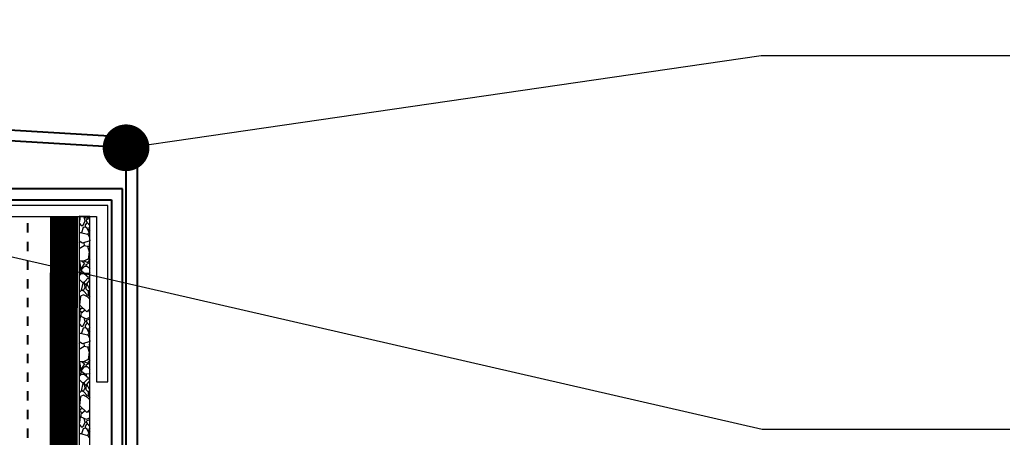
# Model space of a CAD drawing. Header units: inches. Extents: x -0.6 to 87.1, y 0 to 63.4.
# Drawn here: x 10.27 to 20.79, y 58.91 to 63.38 of the extents above; entities that cross this region are included whole.
import ezdxf
from ezdxf import colors
from ezdxf.entities.mleader import LeaderData, LeaderLine
from ezdxf.math import Vec2, Vec3

# ---------------------------------------------------------------- set-up
doc = ezdxf.new("R2010")
doc.units = ezdxf.units.IN
doc.header["$MEASUREMENT"] = 0
doc.linetypes.add('Dashed - Dense', pattern=[0.8, 0.5, -0.3])
doc.linetypes.add('DASHED2', pattern=[0.1875, 0.125, -0.0625])
doc.layers.add('Metal', color=17, linetype='Continuous', true_color=0x803345)
doc.layers.add('Primer', color=32, linetype='DASHED2')
doc.layers.add('Protection Course', color=99, linetype='Dashed - Dense', lineweight=0, true_color=0x216123)
for name, color, linetype, lineweight in [('RT-250 HRA SYSTEM LIQUID', 241, 'Continuous', 0), ('RT-250 HRA SYSTEM MESH', 3, 'Continuous', 0), ('Text', 20, 'Continuous', 0)]:
    doc.layers.add(name, color=color, linetype=linetype, lineweight=lineweight)
doc.styles.get("Standard").update_dxf_attribs({"font": 'arial.ttf'})
doc.dimstyles.get("Standard").update_dxf_attribs({"dimtxt": 0.18, "dimasz": 0.18, "dimexe": 0.18, "dimexo": 0.0625, "dimgap": 0.09, "dimtad": 0, "dimtih": 1, "dimtoh": 1, "dimdec": 4, "dimzin": 0, "dimdsep": 46, "dimtxsty": 'Standard', "dimcen": 0.09, "dimadec": 0, "dimazin": 0, "dimtfac": 1, "dimtdec": 4, "dimtofl": 0, "dimtmove": 0, "dimatfit": 3, "dimfxl": 1, "dimtolj": 1, "dimtzin": 0, "dimarcsym": 0})

# ---------------------------------------------------------------- blocks, each defined once
blk = doc.blocks.new('Ci Tools Composite Lining[11]_2', base_point=(-0.026, 47.058))
at = {"layer": 'Metal', "linetype": 'Continuous'}
for p, q in [((1.183, 37.611), (-1.474, 37.611)), ((-1.474, 37.611), (-1.474, 37.493)), ((1.183, 33.954), (1.183, 37.611)), ((-1.474, 37.493), (1.065, 37.493)), ((1.065, 37.493), (1.065, 33.905)), ((1.065, 33.905), (2.161, 32.81)), ((2.244, 32.893), (1.183, 33.954)), ((2.161, 32.81), (2.244, 32.893))]:
    blk.add_line(p, q, dxfattribs=at)
blk = doc.blocks.new('_Dot')
at = {"color": 0, "linetype": 'ByBlock', "lineweight": -2}
blk.add_line((-0.5, 0), (-1, 0), dxfattribs=at)
at = {"color": 0, "linetype": 'ByBlock', "const_width": 0.5}
blk.add_lwpolyline([(-0.25, 0, 1), (0.25, 0, 1)], format="xyb", close=True, dxfattribs=at)
blk = doc.blocks.new('_ArchTick')
at = {"color": 0, "linetype": 'ByBlock', "const_width": 0.15}
blk.add_lwpolyline([(-0.5, -0.5), (0.5, 0.5)], dxfattribs=at)
blk = doc.blocks.new('*D18')
at = {"layer": 'Defpoints', "color": 0, "transparency": 16777216}
for p in [(6.672, 61.277), (10.187, 61.277), (11.208, 31.614)]:
    blk.add_point(p, dxfattribs=at)
at = {"layer": 'Text', "color": 0, "lineweight": -2, "transparency": 16777216}
for p, q in [((10.125, 61.277), (6.492, 61.277)), ((6.672, 61.277), (6.672, 46.486)), ((6.672, 31.614), (6.672, 45.603)), ((11.146, 31.614), (6.492, 31.614))]:
    blk.add_line(p, q, dxfattribs=at)
at = {"layer": 'Text', "color": 0, "lineweight": -2, "transparency": 16777216, "xscale": 0.75, "yscale": 0.75, "zscale": 0.75}
for p, rotation in [((6.672, 61.277), 90), ((6.672, 31.614), 270)]:
    blk.add_blockref('_ArchTick', p, dxfattribs=dict(at, rotation=rotation))
at = {"layer": 'Text', "color": 0, "transparency": 16777216, "insert": (6.672, 46.045), "char_height": 0.7, "attachment_point": 5}
blk.add_mtext('\\A1;42" MIN', dxfattribs=at)

msp = doc.modelspace()

# ---------------------------------------------------------------- linework, layer by layer
at = {"layer": 'Metal', "linetype": 'Continuous'}
msp.add_lwpolyline([(0.06357, 58.27812), (-0.28913, 57.92542), (-0.6123, 58.24859), (0.29263, 59.15351), (0.29263, 62.79621), (11.52812, 62.12305), (11.52812, 58.02083), (12.68473, 56.86422), (12.30929, 56.53185), (11.90786, 56.94038), (11.99211, 57.02316), (12.31495, 56.6946), (12.51246, 56.86946), (11.41001, 57.97191), (11.41001, 62.0118), (0.41074, 62.67081), (0.41074, 59.10459), (-0.44526, 58.24859), (-0.28913, 58.09245), (-0.01995, 58.36164)], close=True, dxfattribs=at)
at = {"layer": 'Primer', "ltscale": 0.2}
msp.add_lwpolyline([(58.86909, 24.20765), (16.09392, 24.20765), (14.98872, 24.30546), (10.35511, 24.30546), (10.35806, 61.27703)], dxfattribs=at)
at = {"layer": 'Protection Course', "linetype": 'Continuous'}
for p, q in [((10.90844, 61.21754), (10.91589, 61.22346)), ((10.91589, 61.22346), (10.92137, 61.27831)), ((10.94178, 61.27816), (10.98264, 61.25868)), ((10.94711, 61.17965), (10.97273, 61.22508)), ((10.97273, 61.22508), (10.96111, 61.26895)), ((10.99374, 61.21311), (10.9711, 61.18696)), ((11.02125, 61.25795), (10.98119, 61.23565)), ((10.98119, 61.23565), (10.99374, 61.21311)), ((10.98264, 61.25868), (11.02125, 61.27391)), ((10.99374, 61.21311), (11.02125, 61.18149)), ((10.90842, 61.10559), (10.92368, 61.10559)), ((10.90843, 61.20604), (10.92942, 61.17965)), ((10.92368, 61.10559), (10.99853, 61.08573)), ((10.92942, 61.17965), (10.94711, 61.17965)), ((10.94918, 61.1576), (10.93461, 61.10269)), ((10.93461, 61.10269), (10.93531, 61.10535)), ((10.97738, 61.16269), (10.94918, 61.1576)), ((10.9711, 61.18696), (10.9711, 61.16156)), ((10.99449, 61.15159), (10.97738, 61.16269)), ((11.01669, 61.10535), (10.99449, 61.15159)), ((10.99853, 61.08573), (11.01669, 61.10535)), ((11.02125, 61.16733), (11.01079, 61.15365)), ((11.01079, 61.15365), (11.01079, 61.1354)), ((11.01079, 61.1354), (11.02125, 61.12206)), ((10.94449, 60.98961), (10.9084, 61.01235)), ((10.9084, 60.99255), (10.91733, 61.00672)), ((11.02078, 61.01658), (10.94449, 60.98961)), ((10.99853, 61.08573), (11.015, 61.06578)), ((11.015, 61.06578), (11.02078, 61.01658)), ((11.02125, 61.02924), (11.01903, 61.03146)), ((10.90839, 60.934), (10.96099, 60.96668)), ((10.95684, 60.99397), (10.96099, 60.96668)), ((10.96099, 60.96668), (10.996, 60.95722)), ((10.996, 60.95722), (11.02125, 60.95913)), ((10.996, 60.95722), (11.01569, 60.89973)), ((11.01569, 60.89973), (11.00546, 60.82098)), ((11.01641, 60.98162), (11.02125, 60.98603)), ((11.02125, 60.97089), (11.01641, 60.98162)), ((10.95322, 60.79894), (10.90836, 60.79894)), ((10.92047, 60.7791), (10.90836, 60.78821)), ((10.9411, 60.79894), (10.96399, 60.77605)), ((11.00546, 60.82098), (10.95322, 60.79894)), ((10.95681, 60.80045), (10.99913, 60.78356)), ((10.99913, 60.78356), (11.02096, 60.81102)), ((11.0067, 60.83053), (11.02125, 60.81062)), ((11.02125, 60.88962), (11.01412, 60.88761)), ((10.93097, 60.67917), (10.92047, 60.7791)), ((10.92529, 60.73327), (10.94394, 60.71779)), ((10.96399, 60.77605), (10.93461, 60.72553)), ((10.93836, 60.71107), (10.96738, 60.74603)), ((10.93836, 60.68909), (10.93836, 60.71107)), ((10.9647, 60.66715), (10.93836, 60.68909)), ((10.96738, 60.74603), (10.9953, 60.74603)), ((10.98258, 60.76412), (11.02125, 60.78277)), ((10.98625, 60.74603), (10.98258, 60.76412)), ((10.9953, 60.74603), (11.0183, 60.72304)), ((11.0183, 60.72304), (11.02125, 60.71486)), ((10.92904, 60.66117), (10.90833, 60.64152)), ((10.90833, 60.6444), (10.90971, 60.64282)), ((10.95062, 60.56425), (10.90833, 60.60654)), ((10.90834, 60.66107), (10.93097, 60.67917)), ((10.96266, 60.66117), (10.92904, 60.66117)), ((10.93994, 60.57493), (10.96376, 60.57794)), ((10.96013, 60.57748), (10.96013, 60.56694)), ((11.00893, 60.62311), (10.96266, 60.66117)), ((10.96376, 60.57794), (11.00893, 60.62311)), ((11.01501, 60.66554), (10.9647, 60.66715)), ((10.98365, 60.66654), (10.98365, 60.6439)), ((10.99117, 60.55504), (11.02125, 60.59498)), ((11.00367, 60.61786), (11.02125, 60.60216)), ((11.02125, 60.67605), (11.01501, 60.66554)), ((10.9083, 60.46226), (10.93227, 60.48623)), ((10.93227, 60.48623), (10.95062, 60.56425)), ((10.95846, 60.47583), (10.93227, 60.48623)), ((10.93438, 60.49519), (10.95555, 60.48431)), ((10.96538, 60.55553), (10.94945, 60.55928)), ((10.95555, 60.48431), (10.97357, 60.51941)), ((10.99305, 60.43675), (10.95846, 60.47583)), ((10.96013, 60.56694), (10.98763, 60.53945)), ((10.97357, 60.51941), (10.96538, 60.55553)), ((10.98374, 60.52155), (10.99004, 60.55056)), ((10.98374, 60.49718), (10.98374, 60.52155)), ((11.00318, 60.47774), (10.98374, 60.49718)), ((10.99004, 60.55056), (10.99329, 60.55105)), ((11.02125, 60.49868), (10.99117, 60.55504)), ((11.02125, 60.49304), (11.00318, 60.47774)), ((11.00318, 60.47774), (11.00318, 60.43558)), ((10.90828, 60.36833), (10.91685, 60.37195)), ((10.90829, 60.40873), (10.92149, 60.40616)), ((10.92405, 60.42495), (10.91106, 60.32941)), ((10.95334, 60.43894), (10.92405, 60.42495)), ((10.99729, 60.41563), (10.95334, 60.43894)), ((10.98683, 60.42118), (10.99305, 60.43675)), ((11.02125, 60.39167), (10.99729, 60.41563)), ((11.00318, 60.43558), (11.02125, 60.41299)), ((10.90826, 60.25843), (10.92732, 60.26084)), ((10.90827, 60.29855), (10.9509, 60.2929)), ((10.915, 60.35835), (10.90828, 60.35164)), ((10.91106, 60.32941), (10.99063, 60.2565)), ((10.93122, 60.29551), (10.91448, 60.27877)), ((10.91448, 60.27877), (10.91691, 60.25952)), ((10.97281, 60.27283), (10.92538, 60.23652)), ((10.92732, 60.26084), (10.94566, 60.25205)), ((10.99063, 60.2565), (11.02125, 60.28712)), ((11.02125, 60.25312), (11.00728, 60.27314)), ((10.92182, 60.20602), (10.90826, 60.21958)), ((10.91159, 60.21625), (10.92538, 60.22026)), ((10.91589, 60.14671), (10.92182, 60.20602)), ((10.92538, 60.23652), (10.92538, 60.20923)), ((10.92538, 60.20923), (10.98264, 60.18193)), ((10.97273, 60.14832), (10.96111, 60.19219)), ((11.02125, 60.18119), (10.98119, 60.1589)), ((10.98119, 60.1589), (10.99374, 60.13635)), ((10.98264, 60.18193), (11.02125, 60.19715)), ((10.90824, 60.14062), (10.91589, 60.14671)), ((10.90824, 60.12952), (10.92942, 60.10289)), ((10.92942, 60.10289), (10.94711, 60.10289)), ((10.94918, 60.08085), (10.93461, 60.02593)), ((10.94711, 60.10289), (10.97273, 60.14832)), ((10.97738, 60.08593), (10.94918, 60.08085)), ((10.99374, 60.13635), (10.9711, 60.1102)), ((10.9711, 60.1102), (10.9711, 60.0848)), ((10.99449, 60.07483), (10.97738, 60.08593)), ((10.99374, 60.13635), (11.02125, 60.10473)), ((11.01669, 60.0286), (10.99449, 60.07483)), ((11.02125, 60.09057), (11.01079, 60.07689)), ((11.01079, 60.07689), (11.01079, 60.05864)), ((11.01079, 60.05864), (11.02125, 60.0453)), ((10.90822, 60.02883), (10.92368, 60.02883)), ((10.92368, 60.02883), (10.99853, 60.00897)), ((10.93461, 60.02593), (10.93531, 60.02859)), ((10.99853, 60.00897), (11.01669, 60.0286)), ((10.99853, 60.00897), (11.015, 59.98902)), ((11.015, 59.98902), (11.02078, 59.93982)), ((11.02125, 59.95248), (11.01903, 59.9547)), ((10.90819, 59.85712), (10.96099, 59.88993)), ((10.9082, 59.91549), (10.91733, 59.92997)), ((10.94449, 59.91285), (10.90821, 59.93572)), ((11.02078, 59.93982), (10.94449, 59.91285)), ((10.95684, 59.91721), (10.96099, 59.88993)), ((10.96099, 59.88993), (10.996, 59.88047)), ((10.996, 59.88047), (11.02125, 59.88237)), ((10.996, 59.88047), (11.01569, 59.82297)), ((11.01641, 59.90486), (11.02125, 59.90927)), ((11.02125, 59.89413), (11.01641, 59.90486)), ((11.00546, 59.74422), (10.95322, 59.72218)), ((11.01569, 59.82297), (11.00546, 59.74422)), ((11.0067, 59.75377), (11.02125, 59.73386)), ((11.02125, 59.81286), (11.01412, 59.81085)), ((10.95322, 59.72218), (10.90817, 59.72218)), ((10.92047, 59.70234), (10.90817, 59.7116)), ((10.93097, 59.60241), (10.92047, 59.70234)), ((10.92529, 59.65651), (10.94394, 59.64103)), ((10.96399, 59.69929), (10.93461, 59.64877)), ((10.93836, 59.63431), (10.96738, 59.66927)), ((10.93836, 59.61233), (10.93836, 59.63431)), ((10.9411, 59.72218), (10.96399, 59.69929)), ((10.95681, 59.7237), (10.99913, 59.7068)), ((10.96738, 59.66927), (10.9953, 59.66927)), ((10.98258, 59.68736), (11.02125, 59.70601)), ((10.98625, 59.66927), (10.98258, 59.68736)), ((10.9953, 59.66927), (11.0183, 59.64628)), ((10.99913, 59.7068), (11.02096, 59.73426)), ((11.0183, 59.64628), (11.02125, 59.6381)), ((10.95062, 59.48749), (10.90813, 59.52998)), ((10.90814, 59.58415), (10.93097, 59.60241)), ((10.92904, 59.58441), (10.90814, 59.56457)), ((10.90814, 59.56786), (10.90971, 59.56606)), ((10.96266, 59.58441), (10.92904, 59.58441)), ((10.9647, 59.59039), (10.93836, 59.61233)), ((11.00893, 59.54635), (10.96266, 59.58441)), ((10.96376, 59.50118), (11.00893, 59.54635)), ((11.01501, 59.58879), (10.9647, 59.59039)), ((10.98365, 59.58978), (10.98365, 59.56715)), ((11.00367, 59.5411), (11.02125, 59.5254)), ((11.02125, 59.59929), (11.01501, 59.58879)), ((10.93227, 59.40947), (10.95062, 59.48749)), ((10.93994, 59.49817), (10.96376, 59.50118)), ((10.96538, 59.47877), (10.94945, 59.48252)), ((10.95555, 59.40756), (10.97357, 59.44265)), ((10.96013, 59.50072), (10.96013, 59.49018)), ((10.96013, 59.49018), (10.98763, 59.46269)), ((10.97357, 59.44265), (10.96538, 59.47877)), ((10.98374, 59.44479), (10.99004, 59.47381)), ((10.98374, 59.42042), (10.98374, 59.44479)), ((11.00318, 59.40098), (10.98374, 59.42042)), ((10.99004, 59.47381), (10.99329, 59.47429)), ((10.99117, 59.47828), (11.02125, 59.51822)), ((11.02125, 59.42192), (10.99117, 59.47828)), ((10.9081, 59.33201), (10.92149, 59.3294)), ((10.90811, 59.38531), (10.93227, 59.40947)), ((10.92405, 59.3482), (10.91106, 59.25265)), ((10.95334, 59.36218), (10.92405, 59.3482)), ((10.95846, 59.39907), (10.93227, 59.40947)), ((10.93438, 59.41843), (10.95555, 59.40756)), ((10.99729, 59.33888), (10.95334, 59.36218)), ((10.99305, 59.35999), (10.95846, 59.39907)), ((10.98683, 59.34442), (10.99305, 59.35999)), ((11.02125, 59.31491), (10.99729, 59.33888)), ((11.02125, 59.41628), (11.00318, 59.40098)), ((11.00318, 59.40098), (11.00318, 59.35883)), ((11.00318, 59.35883), (11.02125, 59.33623)), ((10.90808, 59.22181), (10.9509, 59.21614)), ((10.90809, 59.29149), (10.91685, 59.2952)), ((10.915, 59.2816), (10.90809, 59.27469)), ((10.91106, 59.25265), (10.99063, 59.17974)), ((10.93122, 59.21875), (10.91448, 59.20201)), ((10.99063, 59.17974), (11.02125, 59.21036)), ((10.92182, 59.12926), (10.90806, 59.14302)), ((10.90807, 59.18165), (10.92732, 59.18408)), ((10.91159, 59.13949), (10.92538, 59.14351)), ((10.91448, 59.20201), (10.91691, 59.18276)), ((10.91589, 59.06995), (10.92182, 59.12926)), ((10.97281, 59.19607), (10.92538, 59.15977)), ((10.92538, 59.15977), (10.92538, 59.13247)), ((10.92538, 59.13247), (10.98264, 59.10517)), ((10.92732, 59.18408), (10.94566, 59.17529)), ((10.97273, 59.07156), (10.96111, 59.11543)), ((11.02125, 59.10443), (10.98119, 59.08214)), ((10.98264, 59.10517), (11.02125, 59.12039)), ((11.02125, 59.17636), (11.00728, 59.19639)), ((10.90805, 59.06371), (10.91589, 59.06995)), ((10.90805, 59.053), (10.92942, 59.02614)), ((10.92942, 59.02614), (10.94711, 59.02614)), ((10.94918, 59.00409), (10.93461, 58.94917)), ((10.94711, 59.02614), (10.97273, 59.07156)), ((10.97738, 59.00917), (10.94918, 59.00409)), ((10.99374, 59.05959), (10.9711, 59.03344)), ((10.9711, 59.03344), (10.9711, 59.00804)), ((10.99449, 58.99808), (10.97738, 59.00917)), ((10.98119, 59.08214), (10.99374, 59.05959)), ((10.99374, 59.05959), (11.02125, 59.02797)), ((11.02125, 59.01381), (11.01079, 59.00014)), ((11.01079, 59.00014), (11.01079, 58.98189)), ((10.90803, 58.95207), (10.92368, 58.95207)), ((10.92368, 58.95207), (10.99853, 58.93221)), ((10.93461, 58.94917), (10.93531, 58.95184)), ((11.01669, 58.95184), (10.99449, 58.99808)), ((10.99853, 58.93221), (11.01669, 58.95184)), ((10.99853, 58.93221), (11.015, 58.91226)), ((11.01079, 58.98189), (11.02125, 58.96854))]:
    msp.add_line(p, q, dxfattribs=at)
at = {"layer": 'Protection Course', "linetype": 'Continuous', "flags": 128}
msp.add_lwpolyline([(10.90265, 28.91132), (11.34368, 28.47134), (11.34368, 25.37676), (11.34597, 25.37676), (11.34597, 25.25428), (15.0428, 25.25428), (15.0428, 25.37676), (11.47441, 25.37676), (11.47441, 28.522), (11.02125, 28.97409), (11.02125, 61.27759), (10.90845, 61.27841)], close=True, dxfattribs=at)
at = {"layer": 'Protection Course', "linetype": 'Continuous'}
for p in [(11.015, 61.06578), (11.015, 59.98902)]:
    msp.add_point(p, dxfattribs=at)
at = {"layer": 'RT-250 HRA SYSTEM LIQUID', "const_width": 0.3}
msp.add_lwpolyline([(58.82287, 24.58554), (14.57656, 24.58554), (14.1122, 24.84975), (11.0038, 24.84975), (11.0038, 28.24544), (10.71483, 28.66778), (10.74478, 61.27705)], dxfattribs=at)
at = {"layer": 'RT-250 HRA SYSTEM MESH', "linetype": 'Continuous'}
msp.add_lwpolyline([(11.21316, 59.5054), (11.21316, 61.39516), (0.62064, 61.39516), (0.62064, 59.5054), (0.73875, 59.5054), (0.73875, 61.27705), (11.09505, 61.27705), (11.09505, 59.5054)], close=True, dxfattribs=at)
at = {"layer": 'RT-250 HRA SYSTEM MESH'}
msp.add_lwpolyline([(58.82287, 24.58554), (14.57656, 24.58554), (14.1122, 24.84975), (11.0038, 24.84975), (11.0038, 28.24544), (10.71483, 28.66778), (10.74478, 61.27705)], dxfattribs=at)

# ---------------------------------------------------------------- block references
at = {"layer": 'Text', "linetype": 'Continuous'}
msp.add_blockref('Ci Tools Composite Lining[11]_2', (10.16165, 71.01974), dxfattribs=at)

# ---------------------------------------------------------------- dimensions: what is measured, and where the dimension line sits
at = {"layer": 'Text'}
dim = msp.add_linear_dim(base=(6.6715, 61.27705), p1=(11.20828, 31.61438), p2=(10.18738, 61.27705), angle=90, text='42" MIN', dimstyle='Standard', override={"dimtxt": 0.7, "dimasz": 0.75, "dimblk1": 'ArchTick', "dimblk2": 'ArchTick', "dimsah": 1}, dxfattribs=at)
dim.commit()
dim.dimension.update_dxf_attribs({"geometry": '*D18', "text_midpoint": (6.6715, 46.04457), "dimtype": 160})

# ---------------------------------------------------------------- leaders
ml = msp.add_multileader_mtext('Standard', dxfattribs=at)
ml.set_content('COPING', color=256)
ml.set_leader_properties(color=256, lineweight=0)
ml.set_arrow_properties(name='DOT')
ml.build(insert=Vec2(0, 0))
ml.multileader.update_dxf_attribs({"text_left_attachment_type": 2, "text_right_attachment_type": 2, "dogleg_length": 0.36, "arrow_head_size": 0.5})
ctx = ml.context
ctx.base_point, ctx.char_height, ctx.arrow_head_size, ctx.landing_gap_size, ctx.plane_origin = Vec3(21.21698, 63.00003), 0.72, 0.5, 0.36, Vec3(-0.38876, 58.24914)
ctx.left_attachment, ctx.right_attachment = 2, 2
notes = []
notes.append((ctx, [(1, (1, 1, 0), (18.20705, 63.00003), (1, 0), 3.00993, [(0, [(11.41001, 62.0118)], 0, [])])]))
ctx.mtext.insert, ctx.mtext.flow_direction = Vec3(21.57698, 63.37255), 5
ml = msp.add_multileader_mtext('Standard', dxfattribs=at)
ml.set_content('RAM SHEILD 60 HT', color=256)
ml.set_leader_properties(color=256, lineweight=0)
ml.set_arrow_properties(name='DOT')
ml.build(insert=Vec2(0, 0))
ml.multileader.update_dxf_attribs({"text_left_attachment_type": 2, "text_right_attachment_type": 2, "dogleg_length": 0.36, "arrow_head_size": 0.5})
ctx = ml.context
ctx.base_point, ctx.char_height, ctx.arrow_head_size, ctx.landing_gap_size, ctx.plane_origin = Vec3(21.21698, 59.00003), 0.72, 0.5, 0.36, Vec3(6.84264, 61.33011)
ctx.left_attachment, ctx.right_attachment = 2, 2
notes.append((ctx, [(1, (1, 1, 0), (18.21698, 59.00003), (1, 0), 3, [(0, [(8.30819, 61.27705)], 0, [])])]))
ctx.mtext.insert, ctx.mtext.flow_direction = Vec3(21.57698, 59.37255), 5
for ctx, leaders in notes:
    for number, flags, end, landing, length, lines in leaders:
        leader = LeaderData()
        leader.index, (leader.has_last_leader_line, leader.has_dogleg_vector, leader.attachment_direction) = number, flags
        leader.last_leader_point, leader.dogleg_vector, leader.dogleg_length = Vec3(end), Vec3(landing), length
        for number, points, colour, breaks in lines:
            line = LeaderLine()
            line.index, line.vertices, line.color, line.breaks = number, Vec3.list(points), colors.encode_raw_color(colour), breaks
            leader.lines.append(line)
        ctx.leaders.append(leader)

doc.saveas('drawing.dxf')
